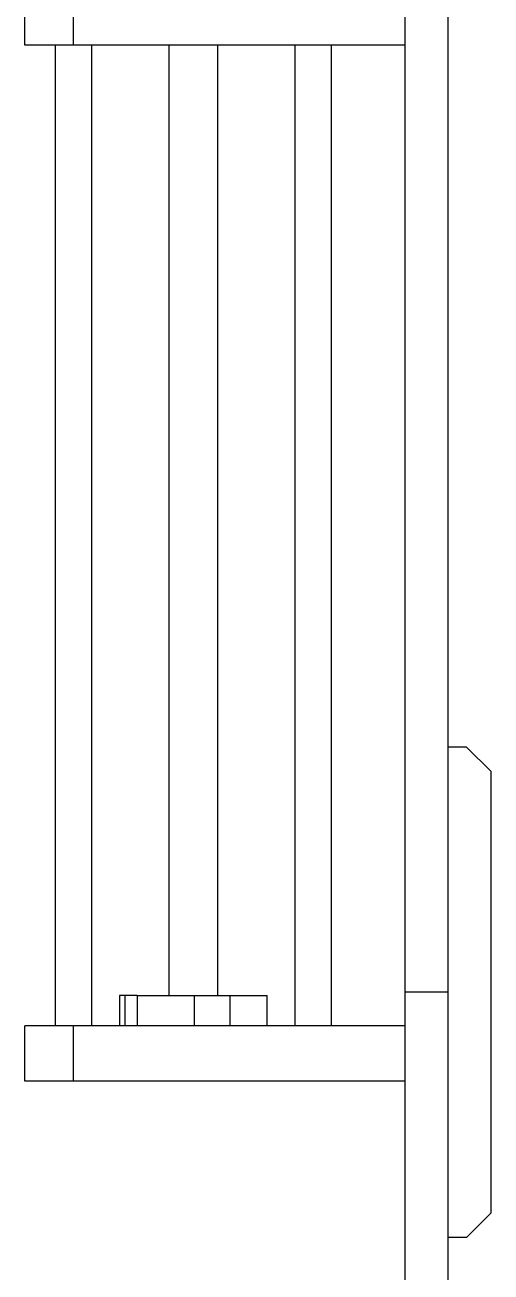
# Model space of a CAD drawing. Header units: millimetres. Extents: x -261 to 41, y -898 to -44.
# Drawn here: x -82.4 to -6.3, y -664.4 to -461 of the extents above; entities that cross this region are included whole.
import ezdxf

# ---------------------------------------------------------------- set-up
doc = ezdxf.new("R2010")
doc.units = ezdxf.units.MM

msp = doc.modelspace()

# ---------------------------------------------------------------- linework, layer by layer
at = {"color": 7, "linetype": 'Continuous', "lineweight": 25}
for p, q in [((-82.4, -464.3), (-82.4, -364.3)), ((-74.46, -464.3), (-74.46, -364.3)), ((-20.3, -871.05), (-20.3, -364.3)), ((-13.3, -871.05), (-13.3, -364.3)), ((-20.3, -464.3), (-82.4, -464.3)), ((-77.46, -464.3), (-77.46, -624.3)), ((-71.46, -624.3), (-71.46, -464.3)), ((-58.9, -464.3), (-58.9, -619.3)), ((-50.9, -619.3), (-50.9, -464.3)), ((-38.34, -464.3), (-38.34, -624.3)), ((-32.34, -624.3), (-32.34, -464.3)), ((-10.3, -578.8), (-13.3, -578.8)), ((-6.3, -582.8), (-10.3, -578.8)), ((-6.3, -654.8), (-6.3, -582.8)), ((-66.95, -619.3), (-66.95, -624.3)), ((-64.1, -619.3), (-66.95, -619.3)), ((-66.11, -619.3), (-66.11, -624.3)), ((-64.1, -619.3), (-64.1, -624.3)), ((-64.1, -619.3), (-42.85, -619.3)), ((-54.77, -619.3), (-54.77, -624.3)), ((-48.96, -619.3), (-48.96, -624.3)), ((-42.85, -624.3), (-42.85, -619.3)), ((-13.3, -618.8), (-20.3, -618.8)), ((-20.3, -624.3), (-82.4, -624.3)), ((-82.4, -633.3), (-82.4, -624.3)), ((-74.46, -633.3), (-74.46, -624.3)), ((-20.3, -633.3), (-82.4, -633.3)), ((-10.3, -658.8), (-6.3, -654.8)), ((-10.3, -658.8), (-13.3, -658.8))]:
    msp.add_line(p, q, dxfattribs=at)

doc.saveas('drawing.dxf')
